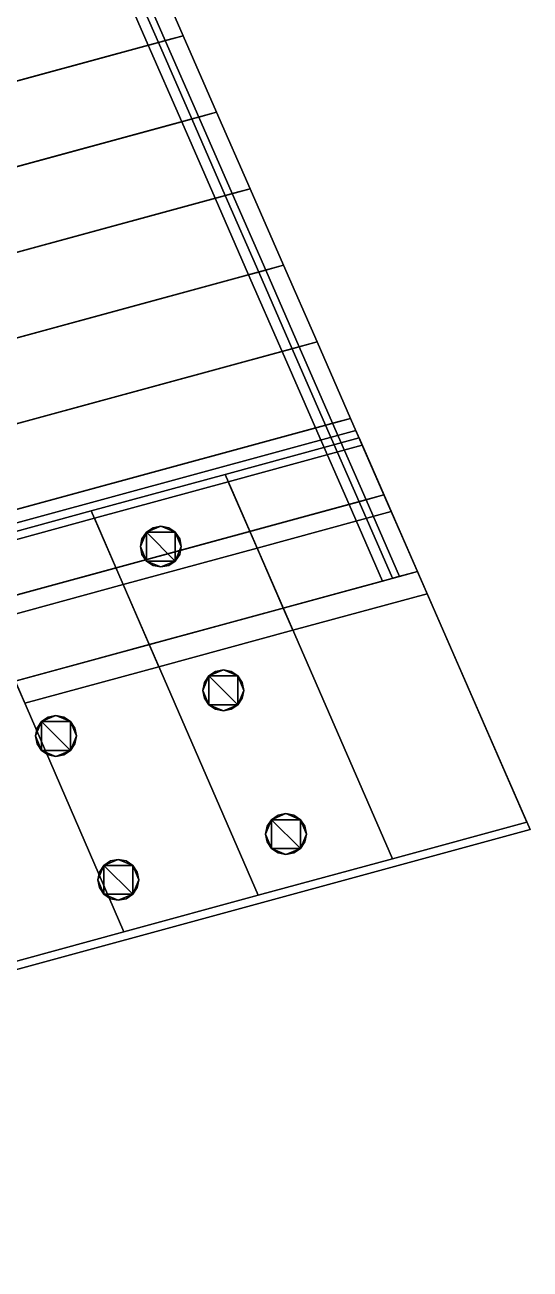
# Model space of a CAD drawing. Extents: x 2629709 to 3675628, y 1179 to 102095.
# Drawn here: x 2664888 to 2671166, y 71625 to 87104 of the extents above; entities that cross this region are included whole.
import ezdxf

# ---------------------------------------------------------------- set-up
doc = ezdxf.new("R2010")
doc.units = 0
doc.header["$LTSCALE"] = 550
doc.header["$MEASUREMENT"] = 0
for name, color, linetype in [('3DF-기초', 4, 'Continuous'), ('3DF-말뚝', 6, 'Continuous'), ('3DF-방호벽', 9, 'Continuous'), ('3DF-벽체', 5, 'Continuous'), ('3DF-슬래브', 8, 'Continuous'), ('3DF-포장', 250, 'Continuous')]:
    doc.layers.add(name, color=color, linetype=linetype)

msp = doc.modelspace()

# ---------------------------------------------------------------- linework, layer by layer
at = {"layer": '3DF-기초'}
for points in [[(2651125, 71625, 102250), (2649027, 76613, 102250), (2669000, 82057, 102250), (2671166, 77096, 102250)], [(2649027, 76613, 102250), (2649027, 76613, 102350), (2669000, 82057, 102350), (2669000, 82057, 102250)], [(2649027, 76613, 102350), (2651125, 71625, 102350), (2671166, 77096, 102350), (2669000, 82057, 102350)], [(2671166, 77096, 102250), (2669000, 82057, 102250), (2669000, 82057, 102350), (2671166, 77096, 102350)], [(2669456, 76731, 102350), (2667376, 81512, 102350), (2669040, 81966, 102350), (2671126, 77187, 102350)], [(2667376, 81512, 102350), (2667376, 81512, 103350), (2669040, 81966, 103350), (2669040, 81966, 102350)], [(2667376, 81512, 103350), (2669456, 76731, 103350), (2671126, 77187, 103350), (2669040, 81966, 103350)], [(2671126, 77187, 102350), (2669040, 81966, 102350), (2669040, 81966, 103350), (2671126, 77187, 103350)], [(2667786, 76275, 102350), (2665711, 81058, 102350), (2667376, 81512, 102350), (2669456, 76731, 102350)], [(2665711, 81058, 102350), (2665711, 81058, 103350), (2667376, 81512, 103350), (2667376, 81512, 102350)], [(2665711, 81058, 103350), (2667786, 76275, 103350), (2669456, 76731, 103350), (2667376, 81512, 103350)], [(2666116, 75820, 102350), (2664047, 80604, 102350), (2665711, 81058, 102350), (2667786, 76275, 102350)], [(2664047, 80604, 102350), (2664047, 80604, 103350), (2665711, 81058, 103350), (2665711, 81058, 102350)], [(2664047, 80604, 103350), (2666116, 75820, 103350), (2667786, 76275, 103350), (2665711, 81058, 103350)], [(2664446, 75364, 102350), (2662382, 80151, 102350), (2664047, 80604, 102350), (2666116, 75820, 102350)], [(2662382, 80151, 103350), (2664446, 75364, 103350), (2666116, 75820, 103350), (2664047, 80604, 103350)], [(2651125, 71625, 102350), (2651125, 71625, 102250), (2671166, 77096, 102250), (2671166, 77096, 102350)], [(2669456, 76731, 103350), (2669456, 76731, 102350), (2671126, 77187, 102350), (2671126, 77187, 103350)], [(2667786, 76275, 103350), (2667786, 76275, 102350), (2669456, 76731, 102350), (2669456, 76731, 103350)], [(2666116, 75820, 103350), (2666116, 75820, 102350), (2667786, 76275, 102350), (2667786, 76275, 103350)], [(2664446, 75364, 103350), (2664446, 75364, 102350), (2666116, 75820, 102350), (2666116, 75820, 103350)]]:
    msp.add_3dface(points, dxfattribs=at)
at = {"layer": '3DF-말뚝'}
for points in [[(2666578, 80868, 95650), (2666481, 80848, 95650), (2666398, 80793, 95650)], [(2666757, 80793, 95650), (2666578, 80868, 95650), (2666398, 80793, 95650)], [(2666578, 80868, 102350), (2666481, 80848, 102350), (2666398, 80793, 102350)], [(2666757, 80793, 102350), (2666578, 80868, 102350), (2666398, 80793, 102350)], [(2666481, 80848, 95650), (2666398, 80793, 95650), (2666398, 80793, 102350), (2666481, 80848, 102350)], [(2666578, 80868, 95650), (2666481, 80848, 95650), (2666481, 80848, 102350), (2666578, 80868, 102350)], [(2666675, 80848, 95650), (2666578, 80868, 95650), (2666578, 80868, 102350), (2666675, 80848, 102350)], [(2666757, 80793, 95650), (2666675, 80848, 95650), (2666578, 80868, 95650)], [(2666757, 80793, 102350), (2666675, 80848, 102350), (2666578, 80868, 102350)], [(2666757, 80793, 95650), (2666675, 80848, 95650), (2666675, 80848, 102350), (2666757, 80793, 102350)], [(2666398, 80793, 95650), (2666343, 80711, 95650), (2666324, 80614, 95650)], [(2666398, 80793, 95650), (2666324, 80614, 95650), (2666398, 80434, 95650)], [(2666398, 80793, 102350), (2666343, 80711, 102350), (2666324, 80614, 102350)], [(2666398, 80793, 102350), (2666324, 80614, 102350), (2666398, 80434, 102350)], [(2666343, 80711, 95650), (2666324, 80614, 95650), (2666324, 80614, 102350), (2666343, 80711, 102350)], [(2666398, 80793, 95650), (2666343, 80711, 95650), (2666343, 80711, 102350), (2666398, 80793, 102350)], [(2666757, 80434, 95650), (2666757, 80793, 95650), (2666398, 80793, 95650)], [(2666398, 80793, 95650), (2666398, 80434, 95650), (2666757, 80434, 95650)], [(2666757, 80434, 102350), (2666757, 80793, 102350), (2666398, 80793, 102350)], [(2666398, 80793, 102350), (2666398, 80434, 102350), (2666757, 80434, 102350)], [(2666813, 80711, 95650), (2666757, 80793, 95650), (2666757, 80793, 102350), (2666813, 80711, 102350)], [(2666832, 80614, 95650), (2666813, 80711, 95650), (2666757, 80793, 95650)], [(2666757, 80434, 95650), (2666832, 80614, 95650), (2666757, 80793, 95650)], [(2666832, 80614, 102350), (2666813, 80711, 102350), (2666757, 80793, 102350)], [(2666757, 80434, 102350), (2666832, 80614, 102350), (2666757, 80793, 102350)], [(2666832, 80614, 95650), (2666813, 80711, 95650), (2666813, 80711, 102350), (2666832, 80614, 102350)], [(2666324, 80614, 95650), (2666343, 80517, 95650), (2666343, 80517, 102350), (2666324, 80614, 102350)], [(2666324, 80614, 95650), (2666343, 80517, 95650), (2666398, 80434, 95650)], [(2666324, 80614, 102350), (2666343, 80517, 102350), (2666398, 80434, 102350)], [(2666343, 80517, 95650), (2666398, 80434, 95650), (2666398, 80434, 102350), (2666343, 80517, 102350)], [(2666757, 80434, 95650), (2666813, 80517, 95650), (2666832, 80614, 95650)], [(2666757, 80434, 102350), (2666813, 80517, 102350), (2666832, 80614, 102350)], [(2666757, 80434, 95650), (2666813, 80517, 95650), (2666813, 80517, 102350), (2666757, 80434, 102350)], [(2666813, 80517, 95650), (2666832, 80614, 95650), (2666832, 80614, 102350), (2666813, 80517, 102350)], [(2666398, 80434, 95650), (2666481, 80379, 95650), (2666481, 80379, 102350), (2666398, 80434, 102350)], [(2666398, 80434, 95650), (2666481, 80379, 95650), (2666578, 80360, 95650)], [(2666398, 80434, 95650), (2666578, 80360, 95650), (2666757, 80434, 95650)], [(2666398, 80434, 102350), (2666481, 80379, 102350), (2666578, 80360, 102350)], [(2666398, 80434, 102350), (2666578, 80360, 102350), (2666757, 80434, 102350)], [(2666481, 80379, 95650), (2666578, 80360, 95650), (2666578, 80360, 102350), (2666481, 80379, 102350)], [(2666578, 80360, 95650), (2666675, 80379, 95650), (2666757, 80434, 95650)], [(2666578, 80360, 102350), (2666675, 80379, 102350), (2666757, 80434, 102350)], [(2666578, 80360, 95650), (2666675, 80379, 95650), (2666675, 80379, 102350), (2666578, 80360, 102350)], [(2666675, 80379, 95650), (2666757, 80434, 95650), (2666757, 80434, 102350), (2666675, 80379, 102350)], [(2667175, 79005, 95650), (2667120, 78922, 95650), (2667101, 78825, 95650)], [(2667175, 79005, 95650), (2667101, 78825, 95650), (2667175, 78646, 95650)], [(2667175, 79005, 102350), (2667120, 78922, 102350), (2667101, 78825, 102350)], [(2667175, 79005, 102350), (2667101, 78825, 102350), (2667175, 78646, 102350)], [(2667175, 79005, 95650), (2667120, 78922, 95650), (2667120, 78922, 102350), (2667175, 79005, 102350)], [(2667355, 79079, 95650), (2667258, 79060, 95650), (2667175, 79005, 95650)], [(2667534, 79005, 95650), (2667355, 79079, 95650), (2667175, 79005, 95650)], [(2667355, 79079, 102350), (2667258, 79060, 102350), (2667175, 79005, 102350)], [(2667534, 79005, 102350), (2667355, 79079, 102350), (2667175, 79005, 102350)], [(2667258, 79060, 95650), (2667175, 79005, 95650), (2667175, 79005, 102350), (2667258, 79060, 102350)], [(2667534, 78646, 95650), (2667534, 79005, 95650), (2667175, 79005, 95650)], [(2667175, 79005, 95650), (2667175, 78646, 95650), (2667534, 78646, 95650)], [(2667534, 78646, 102350), (2667534, 79005, 102350), (2667175, 79005, 102350)], [(2667175, 79005, 102350), (2667175, 78646, 102350), (2667534, 78646, 102350)], [(2667355, 79079, 95650), (2667258, 79060, 95650), (2667258, 79060, 102350), (2667355, 79079, 102350)], [(2667452, 79060, 95650), (2667355, 79079, 95650), (2667355, 79079, 102350), (2667452, 79060, 102350)], [(2667534, 79005, 95650), (2667452, 79060, 95650), (2667355, 79079, 95650)], [(2667534, 79005, 102350), (2667452, 79060, 102350), (2667355, 79079, 102350)], [(2667534, 79005, 95650), (2667452, 79060, 95650), (2667452, 79060, 102350), (2667534, 79005, 102350)], [(2667589, 78922, 95650), (2667534, 79005, 95650), (2667534, 79005, 102350), (2667589, 78922, 102350)], [(2667609, 78825, 95650), (2667589, 78922, 95650), (2667534, 79005, 95650)], [(2667534, 78646, 95650), (2667609, 78825, 95650), (2667534, 79005, 95650)], [(2667609, 78825, 102350), (2667589, 78922, 102350), (2667534, 79005, 102350)], [(2667534, 78646, 102350), (2667609, 78825, 102350), (2667534, 79005, 102350)], [(2667120, 78922, 95650), (2667101, 78825, 95650), (2667101, 78825, 102350), (2667120, 78922, 102350)], [(2667101, 78825, 95650), (2667120, 78728, 95650), (2667120, 78728, 102350), (2667101, 78825, 102350)], [(2667101, 78825, 95650), (2667120, 78728, 95650), (2667175, 78646, 95650)], [(2667101, 78825, 102350), (2667120, 78728, 102350), (2667175, 78646, 102350)], [(2667534, 78646, 95650), (2667589, 78728, 95650), (2667609, 78825, 95650)], [(2667534, 78646, 102350), (2667589, 78728, 102350), (2667609, 78825, 102350)], [(2667609, 78825, 95650), (2667589, 78922, 95650), (2667589, 78922, 102350), (2667609, 78825, 102350)], [(2667589, 78728, 95650), (2667609, 78825, 95650), (2667609, 78825, 102350), (2667589, 78728, 102350)], [(2667120, 78728, 95650), (2667175, 78646, 95650), (2667175, 78646, 102350), (2667120, 78728, 102350)], [(2667175, 78646, 95650), (2667258, 78591, 95650), (2667258, 78591, 102350), (2667175, 78646, 102350)], [(2667175, 78646, 95650), (2667258, 78591, 95650), (2667355, 78571, 95650)], [(2667175, 78646, 95650), (2667355, 78571, 95650), (2667534, 78646, 95650)], [(2667175, 78646, 102350), (2667258, 78591, 102350), (2667355, 78571, 102350)], [(2667175, 78646, 102350), (2667355, 78571, 102350), (2667534, 78646, 102350)], [(2667355, 78571, 95650), (2667452, 78591, 95650), (2667534, 78646, 95650)], [(2667355, 78571, 102350), (2667452, 78591, 102350), (2667534, 78646, 102350)], [(2667452, 78591, 95650), (2667534, 78646, 95650), (2667534, 78646, 102350), (2667452, 78591, 102350)], [(2667534, 78646, 95650), (2667589, 78728, 95650), (2667589, 78728, 102350), (2667534, 78646, 102350)], [(2665274, 78512, 95650), (2665176, 78492, 95650), (2665094, 78437, 95650)], [(2665453, 78437, 95650), (2665274, 78512, 95650), (2665094, 78437, 95650)], [(2665274, 78512, 102350), (2665176, 78492, 102350), (2665094, 78437, 102350)], [(2665453, 78437, 102350), (2665274, 78512, 102350), (2665094, 78437, 102350)], [(2665176, 78492, 95650), (2665094, 78437, 95650), (2665094, 78437, 102350), (2665176, 78492, 102350)], [(2665274, 78512, 95650), (2665176, 78492, 95650), (2665176, 78492, 102350), (2665274, 78512, 102350)], [(2665371, 78492, 95650), (2665274, 78512, 95650), (2665274, 78512, 102350), (2665371, 78492, 102350)], [(2665453, 78437, 95650), (2665371, 78492, 95650), (2665274, 78512, 95650)], [(2665453, 78437, 102350), (2665371, 78492, 102350), (2665274, 78512, 102350)], [(2665453, 78437, 95650), (2665371, 78492, 95650), (2665371, 78492, 102350), (2665453, 78437, 102350)], [(2667258, 78591, 95650), (2667355, 78571, 95650), (2667355, 78571, 102350), (2667258, 78591, 102350)], [(2667355, 78571, 95650), (2667452, 78591, 95650), (2667452, 78591, 102350), (2667355, 78571, 102350)], [(2665094, 78437, 95650), (2665039, 78355, 95650), (2665020, 78258, 95650)], [(2665094, 78437, 95650), (2665020, 78258, 95650), (2665094, 78078, 95650)], [(2665094, 78437, 102350), (2665039, 78355, 102350), (2665020, 78258, 102350)], [(2665094, 78437, 102350), (2665020, 78258, 102350), (2665094, 78078, 102350)], [(2665039, 78355, 95650), (2665020, 78258, 95650), (2665020, 78258, 102350), (2665039, 78355, 102350)], [(2665094, 78437, 95650), (2665039, 78355, 95650), (2665039, 78355, 102350), (2665094, 78437, 102350)], [(2665453, 78078, 95650), (2665453, 78437, 95650), (2665094, 78437, 95650)], [(2665094, 78437, 95650), (2665094, 78078, 95650), (2665453, 78078, 95650)], [(2665453, 78078, 102350), (2665453, 78437, 102350), (2665094, 78437, 102350)], [(2665094, 78437, 102350), (2665094, 78078, 102350), (2665453, 78078, 102350)], [(2665508, 78355, 95650), (2665453, 78437, 95650), (2665453, 78437, 102350), (2665508, 78355, 102350)], [(2665528, 78258, 95650), (2665508, 78355, 95650), (2665453, 78437, 95650)], [(2665453, 78078, 95650), (2665528, 78258, 95650), (2665453, 78437, 95650)], [(2665528, 78258, 102350), (2665508, 78355, 102350), (2665453, 78437, 102350)], [(2665453, 78078, 102350), (2665528, 78258, 102350), (2665453, 78437, 102350)], [(2665528, 78258, 95650), (2665508, 78355, 95650), (2665508, 78355, 102350), (2665528, 78258, 102350)], [(2665020, 78258, 95650), (2665039, 78160, 95650), (2665039, 78160, 102350), (2665020, 78258, 102350)], [(2665020, 78258, 95650), (2665039, 78160, 95650), (2665094, 78078, 95650)], [(2665020, 78258, 102350), (2665039, 78160, 102350), (2665094, 78078, 102350)], [(2665453, 78078, 95650), (2665508, 78160, 95650), (2665528, 78258, 95650)], [(2665453, 78078, 102350), (2665508, 78160, 102350), (2665528, 78258, 102350)], [(2665508, 78160, 95650), (2665528, 78258, 95650), (2665528, 78258, 102350), (2665508, 78160, 102350)], [(2665039, 78160, 95650), (2665094, 78078, 95650), (2665094, 78078, 102350), (2665039, 78160, 102350)], [(2665094, 78078, 95650), (2665176, 78023, 95650), (2665176, 78023, 102350), (2665094, 78078, 102350)], [(2665094, 78078, 95650), (2665176, 78023, 95650), (2665274, 78004, 95650)], [(2665094, 78078, 95650), (2665274, 78004, 95650), (2665453, 78078, 95650)], [(2665094, 78078, 102350), (2665176, 78023, 102350), (2665274, 78004, 102350)], [(2665094, 78078, 102350), (2665274, 78004, 102350), (2665453, 78078, 102350)], [(2665176, 78023, 95650), (2665274, 78004, 95650), (2665274, 78004, 102350), (2665176, 78023, 102350)], [(2665274, 78004, 95650), (2665371, 78023, 95650), (2665453, 78078, 95650)], [(2665274, 78004, 102350), (2665371, 78023, 102350), (2665453, 78078, 102350)], [(2665274, 78004, 95650), (2665371, 78023, 95650), (2665371, 78023, 102350), (2665274, 78004, 102350)], [(2665371, 78023, 95650), (2665453, 78078, 95650), (2665453, 78078, 102350), (2665371, 78023, 102350)], [(2665453, 78078, 95650), (2665508, 78160, 95650), (2665508, 78160, 102350), (2665453, 78078, 102350)], [(2668132, 77291, 95650), (2668034, 77271, 95650), (2667952, 77216, 95650)], [(2668311, 77216, 95650), (2668132, 77291, 95650), (2667952, 77216, 95650)], [(2668132, 77291, 102350), (2668034, 77271, 102350), (2667952, 77216, 102350)], [(2668311, 77216, 102350), (2668132, 77291, 102350), (2667952, 77216, 102350)], [(2668034, 77271, 95650), (2667952, 77216, 95650), (2667952, 77216, 102350), (2668034, 77271, 102350)], [(2668132, 77291, 95650), (2668034, 77271, 95650), (2668034, 77271, 102350), (2668132, 77291, 102350)], [(2668229, 77271, 95650), (2668132, 77291, 95650), (2668132, 77291, 102350), (2668229, 77271, 102350)], [(2668311, 77216, 95650), (2668229, 77271, 95650), (2668132, 77291, 95650)], [(2668311, 77216, 102350), (2668229, 77271, 102350), (2668132, 77291, 102350)], [(2668311, 77216, 95650), (2668229, 77271, 95650), (2668229, 77271, 102350), (2668311, 77216, 102350)], [(2667952, 77216, 95650), (2667897, 77134, 95650), (2667878, 77037, 95650)], [(2667952, 77216, 95650), (2667878, 77037, 95650), (2667952, 76857, 95650)], [(2667952, 77216, 102350), (2667897, 77134, 102350), (2667878, 77037, 102350)], [(2667952, 77216, 102350), (2667878, 77037, 102350), (2667952, 76857, 102350)], [(2667897, 77134, 95650), (2667878, 77037, 95650), (2667878, 77037, 102350), (2667897, 77134, 102350)], [(2667952, 77216, 95650), (2667897, 77134, 95650), (2667897, 77134, 102350), (2667952, 77216, 102350)], [(2668311, 76857, 95650), (2668311, 77216, 95650), (2667952, 77216, 95650)], [(2667952, 77216, 95650), (2667952, 76857, 95650), (2668311, 76857, 95650)], [(2668311, 76857, 102350), (2668311, 77216, 102350), (2667952, 77216, 102350)], [(2667952, 77216, 102350), (2667952, 76857, 102350), (2668311, 76857, 102350)], [(2668366, 77134, 95650), (2668311, 77216, 95650), (2668311, 77216, 102350), (2668366, 77134, 102350)], [(2668386, 77037, 95650), (2668366, 77134, 95650), (2668311, 77216, 95650)], [(2668311, 76857, 95650), (2668386, 77037, 95650), (2668311, 77216, 95650)], [(2668386, 77037, 102350), (2668366, 77134, 102350), (2668311, 77216, 102350)], [(2668311, 76857, 102350), (2668386, 77037, 102350), (2668311, 77216, 102350)], [(2668386, 77037, 95650), (2668366, 77134, 95650), (2668366, 77134, 102350), (2668386, 77037, 102350)], [(2667878, 77037, 95650), (2667897, 76939, 95650), (2667897, 76939, 102350), (2667878, 77037, 102350)], [(2667878, 77037, 95650), (2667897, 76939, 95650), (2667952, 76857, 95650)], [(2667878, 77037, 102350), (2667897, 76939, 102350), (2667952, 76857, 102350)], [(2667897, 76939, 95650), (2667952, 76857, 95650), (2667952, 76857, 102350), (2667897, 76939, 102350)], [(2668311, 76857, 95650), (2668366, 76939, 95650), (2668386, 77037, 95650)], [(2668311, 76857, 102350), (2668366, 76939, 102350), (2668386, 77037, 102350)], [(2668311, 76857, 95650), (2668366, 76939, 95650), (2668366, 76939, 102350), (2668311, 76857, 102350)], [(2668366, 76939, 95650), (2668386, 77037, 95650), (2668386, 77037, 102350), (2668366, 76939, 102350)], [(2667952, 76857, 95650), (2668034, 76802, 95650), (2668034, 76802, 102350), (2667952, 76857, 102350)], [(2667952, 76857, 95650), (2668034, 76802, 95650), (2668132, 76783, 95650)], [(2667952, 76857, 95650), (2668132, 76783, 95650), (2668311, 76857, 95650)], [(2667952, 76857, 102350), (2668034, 76802, 102350), (2668132, 76783, 102350)], [(2667952, 76857, 102350), (2668132, 76783, 102350), (2668311, 76857, 102350)], [(2668034, 76802, 95650), (2668132, 76783, 95650), (2668132, 76783, 102350), (2668034, 76802, 102350)], [(2668132, 76783, 95650), (2668229, 76802, 95650), (2668311, 76857, 95650)], [(2668132, 76783, 102350), (2668229, 76802, 102350), (2668311, 76857, 102350)], [(2668132, 76783, 95650), (2668229, 76802, 95650), (2668229, 76802, 102350), (2668132, 76783, 102350)], [(2668229, 76802, 95650), (2668311, 76857, 95650), (2668311, 76857, 102350), (2668229, 76802, 102350)], [(2665868, 76648, 95650), (2665813, 76565, 95650), (2665794, 76468, 95650)], [(2665868, 76648, 95650), (2665794, 76468, 95650), (2665868, 76288, 95650)], [(2665868, 76648, 102350), (2665813, 76565, 102350), (2665794, 76468, 102350)], [(2665868, 76648, 102350), (2665794, 76468, 102350), (2665868, 76288, 102350)], [(2665868, 76648, 95650), (2665813, 76565, 95650), (2665813, 76565, 102350), (2665868, 76648, 102350)], [(2666048, 76722, 95650), (2665951, 76703, 95650), (2665868, 76648, 95650)], [(2666228, 76648, 95650), (2666048, 76722, 95650), (2665868, 76648, 95650)], [(2666048, 76722, 102350), (2665951, 76703, 102350), (2665868, 76648, 102350)], [(2666228, 76648, 102350), (2666048, 76722, 102350), (2665868, 76648, 102350)], [(2665951, 76703, 95650), (2665868, 76648, 95650), (2665868, 76648, 102350), (2665951, 76703, 102350)], [(2666228, 76288, 95650), (2666228, 76648, 95650), (2665868, 76648, 95650)], [(2665868, 76648, 95650), (2665868, 76288, 95650), (2666228, 76288, 95650)], [(2666228, 76288, 102350), (2666228, 76648, 102350), (2665868, 76648, 102350)], [(2665868, 76648, 102350), (2665868, 76288, 102350), (2666228, 76288, 102350)], [(2666048, 76722, 95650), (2665951, 76703, 95650), (2665951, 76703, 102350), (2666048, 76722, 102350)], [(2666145, 76703, 95650), (2666048, 76722, 95650), (2666048, 76722, 102350), (2666145, 76703, 102350)], [(2666228, 76648, 95650), (2666145, 76703, 95650), (2666048, 76722, 95650)], [(2666228, 76648, 102350), (2666145, 76703, 102350), (2666048, 76722, 102350)], [(2666228, 76648, 95650), (2666145, 76703, 95650), (2666145, 76703, 102350), (2666228, 76648, 102350)], [(2666283, 76565, 95650), (2666228, 76648, 95650), (2666228, 76648, 102350), (2666283, 76565, 102350)], [(2666302, 76468, 95650), (2666283, 76565, 95650), (2666228, 76648, 95650)], [(2666228, 76288, 95650), (2666302, 76468, 95650), (2666228, 76648, 95650)], [(2666302, 76468, 102350), (2666283, 76565, 102350), (2666228, 76648, 102350)], [(2666228, 76288, 102350), (2666302, 76468, 102350), (2666228, 76648, 102350)], [(2665813, 76565, 95650), (2665794, 76468, 95650), (2665794, 76468, 102350), (2665813, 76565, 102350)], [(2666302, 76468, 95650), (2666283, 76565, 95650), (2666283, 76565, 102350), (2666302, 76468, 102350)], [(2665794, 76468, 95650), (2665813, 76371, 95650), (2665813, 76371, 102350), (2665794, 76468, 102350)], [(2665794, 76468, 95650), (2665813, 76371, 95650), (2665868, 76288, 95650)], [(2665794, 76468, 102350), (2665813, 76371, 102350), (2665868, 76288, 102350)], [(2665813, 76371, 95650), (2665868, 76288, 95650), (2665868, 76288, 102350), (2665813, 76371, 102350)], [(2666228, 76288, 95650), (2666283, 76371, 95650), (2666302, 76468, 95650)], [(2666228, 76288, 102350), (2666283, 76371, 102350), (2666302, 76468, 102350)], [(2666228, 76288, 95650), (2666283, 76371, 95650), (2666283, 76371, 102350), (2666228, 76288, 102350)], [(2666283, 76371, 95650), (2666302, 76468, 95650), (2666302, 76468, 102350), (2666283, 76371, 102350)], [(2665868, 76288, 95650), (2665951, 76233, 95650), (2665951, 76233, 102350), (2665868, 76288, 102350)], [(2665868, 76288, 95650), (2665951, 76233, 95650), (2666048, 76214, 95650)], [(2665868, 76288, 95650), (2666048, 76214, 95650), (2666228, 76288, 95650)], [(2665868, 76288, 102350), (2665951, 76233, 102350), (2666048, 76214, 102350)], [(2665868, 76288, 102350), (2666048, 76214, 102350), (2666228, 76288, 102350)], [(2665951, 76233, 95650), (2666048, 76214, 95650), (2666048, 76214, 102350), (2665951, 76233, 102350)], [(2666048, 76214, 95650), (2666145, 76233, 95650), (2666228, 76288, 95650)], [(2666048, 76214, 102350), (2666145, 76233, 102350), (2666228, 76288, 102350)], [(2666048, 76214, 95650), (2666145, 76233, 95650), (2666145, 76233, 102350), (2666048, 76214, 102350)], [(2666145, 76233, 95650), (2666228, 76288, 95650), (2666228, 76288, 102350), (2666145, 76233, 102350)]]:
    msp.add_3dface(points, dxfattribs=at)
at = {"layer": '3DF-방호벽'}
for points in [[(2666855, 86970, 111343), (2666421, 86852, 111365), (2666005, 87805, 111323), (2666439, 87923, 111301)], [(2666421, 86852, 111558), (2666547, 86886, 111728), (2666131, 87839, 111687), (2666005, 87805, 111516)], [(2666421, 86852, 111365), (2666421, 86852, 111558), (2666005, 87805, 111516), (2666005, 87805, 111323)], [(2666547, 86886, 111728), (2666633, 86910, 112534), (2666218, 87862, 112492), (2666131, 87839, 111687)], [(2666633, 86910, 112534), (2666855, 86970, 112523), (2666439, 87923, 112481), (2666218, 87862, 112492)], [(2666855, 86970, 112523), (2666855, 86970, 111343), (2666439, 87923, 111301), (2666439, 87923, 112481)], [(2667271, 86018, 111384), (2666837, 85900, 111406), (2666421, 86852, 111365), (2666855, 86970, 111343)], [(2666837, 85900, 111599), (2666962, 85934, 111770), (2666547, 86886, 111728), (2666421, 86852, 111558)], [(2666837, 85900, 111406), (2666837, 85900, 111599), (2666421, 86852, 111558), (2666421, 86852, 111365)], [(2666962, 85934, 111770), (2667049, 85958, 112575), (2666633, 86910, 112534), (2666547, 86886, 111728)], [(2667049, 85958, 112575), (2667271, 86018, 112564), (2666855, 86970, 112523), (2666633, 86910, 112534)], [(2667271, 86018, 112564), (2667271, 86018, 111384), (2666855, 86970, 111343), (2666855, 86970, 112523)], [(2667687, 85066, 111425), (2667253, 84947, 111447), (2666837, 85900, 111406), (2667271, 86018, 111384)], [(2667253, 84947, 111640), (2667378, 84981, 111811), (2666962, 85934, 111770), (2666837, 85900, 111599)], [(2667378, 84981, 111811), (2667465, 85005, 112617), (2667049, 85958, 112575), (2666962, 85934, 111770)], [(2667465, 85005, 112617), (2667687, 85066, 112605), (2667271, 86018, 112564), (2667049, 85958, 112575)], [(2667687, 85066, 112605), (2667687, 85066, 111425), (2667271, 86018, 111384), (2667271, 86018, 112564)], [(2667253, 84947, 111447), (2667253, 84947, 111640), (2666837, 85900, 111599), (2666837, 85900, 111406)], [(2668103, 84113, 111467), (2667668, 83995, 111488), (2667253, 84947, 111447), (2667687, 85066, 111425)], [(2667794, 84029, 111852), (2667881, 84053, 112658), (2667465, 85005, 112617), (2667378, 84981, 111811)], [(2667881, 84053, 112658), (2668103, 84113, 112647), (2667687, 85066, 112605), (2667465, 85005, 112617)], [(2668103, 84113, 112647), (2668103, 84113, 111467), (2667687, 85066, 111425), (2667687, 85066, 112605)], [(2667668, 83995, 111681), (2667794, 84029, 111852), (2667378, 84981, 111811), (2667253, 84947, 111640)], [(2667668, 83995, 111488), (2667668, 83995, 111681), (2667253, 84947, 111640), (2667253, 84947, 111447)], [(2668518, 83161, 111508), (2668084, 83042, 111530), (2667668, 83995, 111488), (2668103, 84113, 111467)], [(2668297, 83100, 112699), (2668518, 83161, 112688), (2668103, 84113, 112647), (2667881, 84053, 112658)], [(2668518, 83161, 112688), (2668518, 83161, 111508), (2668103, 84113, 111467), (2668103, 84113, 112647)], [(2668084, 83042, 111723), (2668210, 83076, 111894), (2667794, 84029, 111852), (2667668, 83995, 111681)], [(2668084, 83042, 111530), (2668084, 83042, 111723), (2667668, 83995, 111681), (2667668, 83995, 111488)], [(2668210, 83076, 111894), (2668297, 83100, 112699), (2667881, 84053, 112658), (2667794, 84029, 111852)], [(2668934, 82208, 111550), (2668500, 82090, 111571), (2668084, 83042, 111530), (2668518, 83161, 111508)], [(2668712, 82148, 112741), (2668934, 82208, 112730), (2668518, 83161, 112688), (2668297, 83100, 112699)], [(2668934, 82208, 112730), (2668934, 82208, 111550), (2668518, 83161, 111508), (2668518, 83161, 112688)], [(2668500, 82090, 111764), (2668625, 82124, 111935), (2668210, 83076, 111894), (2668084, 83042, 111723)], [(2668500, 82090, 111571), (2668500, 82090, 111764), (2668084, 83042, 111723), (2668084, 83042, 111530)], [(2668625, 82124, 111935), (2668712, 82148, 112741), (2668297, 83100, 112699), (2668210, 83076, 111894)], [(2669350, 81256, 111591), (2668916, 81137, 111612), (2668500, 82090, 111571), (2668934, 82208, 111550)], [(2669128, 81195, 112782), (2669350, 81256, 112771), (2668934, 82208, 112730), (2668712, 82148, 112741)], [(2669350, 81256, 112771), (2669350, 81256, 111591), (2668934, 82208, 111550), (2668934, 82208, 112730)], [(2668916, 81137, 111805), (2669041, 81172, 111976), (2668625, 82124, 111935), (2668500, 82090, 111764)], [(2668916, 81137, 111612), (2668916, 81137, 111805), (2668500, 82090, 111764), (2668500, 82090, 111571)], [(2669041, 81172, 111976), (2669128, 81195, 112782), (2668712, 82148, 112741), (2668625, 82124, 111935)], [(2669766, 80303, 111632), (2669332, 80185, 111654), (2668916, 81137, 111612), (2669350, 81256, 111591)], [(2669332, 80185, 111847), (2669457, 80219, 112018), (2669041, 81172, 111976), (2668916, 81137, 111805)], [(2669332, 80185, 111654), (2669332, 80185, 111847), (2668916, 81137, 111805), (2668916, 81137, 111612)], [(2669457, 80219, 112018), (2669544, 80243, 112823), (2669128, 81195, 112782), (2669041, 81172, 111976)], [(2669544, 80243, 112823), (2669766, 80303, 112812), (2669350, 81256, 112771), (2669128, 81195, 112782)], [(2669766, 80303, 112812), (2669766, 80303, 111632), (2669350, 81256, 111591), (2669350, 81256, 112771)], [(2669766, 80303, 111632), (2669332, 80185, 111654), (2669332, 80185, 111847)], [(2669766, 80303, 111632), (2669332, 80185, 111847), (2669457, 80219, 112018)], [(2669457, 80219, 112018), (2669544, 80243, 112823), (2669766, 80303, 111632)], [(2669544, 80243, 112823), (2669766, 80303, 112812), (2669766, 80303, 111632)]]:
    msp.add_3dface(points, dxfattribs=at)
at = {"layer": '3DF-벽체'}
for points in [[(2667775, 80595, 110682), (2667416, 81420, 110646), (2669080, 81874, 110564), (2669440, 81049, 110600)], [(2667416, 81420, 110646), (2667775, 80595, 110382), (2669440, 81049, 110300), (2669080, 81874, 110564)], [(2669440, 81049, 110600), (2669080, 81874, 110564), (2669440, 81049, 110300)], [(2666109, 80141, 110764), (2665751, 80966, 110728), (2667416, 81420, 110646), (2667775, 80595, 110682)], [(2665751, 80966, 110728), (2666109, 80141, 110464), (2667775, 80595, 110382), (2667416, 81420, 110646)], [(2664444, 79687, 110845), (2664086, 80513, 110810), (2665751, 80966, 110728), (2666109, 80141, 110764)], [(2664086, 80513, 110810), (2664444, 79687, 110545), (2666109, 80141, 110464), (2665751, 80966, 110728)], [(2668099, 79849, 103350), (2667775, 80595, 103350), (2669440, 81049, 103350), (2669766, 80303, 103350)], [(2667775, 80595, 103350), (2667775, 80595, 110682), (2669440, 81049, 110600), (2669440, 81049, 103350)], [(2667775, 80595, 110682), (2668099, 79849, 110714), (2669766, 80303, 110632), (2669440, 81049, 110600)], [(2667775, 80595, 110382), (2667775, 80595, 110682), (2669440, 81049, 110600), (2669440, 81049, 110300)], [(2669766, 80303, 103350), (2669440, 81049, 103350), (2669440, 81049, 110600), (2669766, 80303, 110632)], [(2666433, 79395, 103350), (2666109, 80141, 103350), (2667775, 80595, 103350), (2668099, 79849, 103350)], [(2666109, 80141, 103350), (2666109, 80141, 110764), (2667775, 80595, 110682), (2667775, 80595, 103350)], [(2666109, 80141, 110764), (2666433, 79395, 110795), (2668099, 79849, 110714), (2667775, 80595, 110682)], [(2666109, 80141, 110464), (2666109, 80141, 110764), (2667775, 80595, 110682), (2667775, 80595, 110382)], [(2668099, 79849, 110714), (2668099, 79849, 103350), (2669766, 80303, 103350), (2669766, 80303, 110632)], [(2668099, 79849, 110914), (2668219, 79574, 110914), (2669886, 80028, 110832), (2669766, 80303, 110832)], [(2668219, 79574, 110614), (2668099, 79849, 110314), (2669766, 80303, 110232), (2669886, 80028, 110532)], [(2668099, 79849, 110314), (2668099, 79849, 110914), (2669766, 80303, 110832), (2669766, 80303, 110232)], [(2669766, 80303, 110832), (2669886, 80028, 110832), (2669886, 80028, 110532), (2669766, 80303, 110232)], [(2664766, 78940, 103350), (2664444, 79687, 103350), (2666109, 80141, 103350), (2666433, 79395, 103350)], [(2664444, 79687, 103350), (2664444, 79687, 110845), (2666109, 80141, 110764), (2666109, 80141, 103350)], [(2664444, 79687, 110845), (2664766, 78940, 110877), (2666433, 79395, 110795), (2666109, 80141, 110764)], [(2664444, 79687, 110545), (2664444, 79687, 110845), (2666109, 80141, 110764), (2666109, 80141, 110464)], [(2668219, 79574, 110914), (2668219, 79574, 110614), (2669886, 80028, 110532), (2669886, 80028, 110832)], [(2666433, 79395, 110795), (2666433, 79395, 103350), (2668099, 79849, 103350), (2668099, 79849, 110714)], [(2666433, 79395, 110995), (2666552, 79119, 110995), (2668219, 79574, 110914), (2668099, 79849, 110914)], [(2666552, 79119, 110695), (2666433, 79395, 110395), (2668099, 79849, 110314), (2668219, 79574, 110614)], [(2666433, 79395, 110395), (2666433, 79395, 110995), (2668099, 79849, 110914), (2668099, 79849, 110314)], [(2666552, 79119, 110995), (2666552, 79119, 110695), (2668219, 79574, 110614), (2668219, 79574, 110914)], [(2664766, 78940, 110877), (2664766, 78940, 103350), (2666433, 79395, 103350), (2666433, 79395, 110795)], [(2664766, 78940, 111077), (2664886, 78665, 111077), (2666552, 79119, 110995), (2666433, 79395, 110995)], [(2664886, 78665, 110777), (2664766, 78940, 110477), (2666433, 79395, 110395), (2666552, 79119, 110695)], [(2664766, 78940, 110477), (2664766, 78940, 111077), (2666433, 79395, 110995), (2666433, 79395, 110395)], [(2664886, 78665, 111077), (2664886, 78665, 110777), (2666552, 79119, 110695), (2666552, 79119, 110995)]]:
    msp.add_3dface(points, dxfattribs=at)
at = {"layer": '3DF-슬래브'}
for points in [[(2645345, 85369, 111214), (2665192, 90780, 110177), (2664776, 91733, 110136), (2644943, 86325, 111177)], [(2665192, 90780, 111177), (2645345, 85369, 112214), (2644943, 86325, 112177), (2664776, 91733, 111136)], [(2645747, 84413, 111252), (2665608, 89828, 110218), (2665192, 90780, 110177), (2645345, 85369, 111214)], [(2665608, 89828, 111218), (2645747, 84413, 112252), (2645345, 85369, 112214), (2665192, 90780, 111177)], [(2646149, 83457, 111289), (2666024, 88875, 110260), (2665608, 89828, 110218), (2645747, 84413, 111252)], [(2666024, 88875, 111260), (2646149, 83457, 112289), (2645747, 84413, 112252), (2665608, 89828, 111218)], [(2646551, 82500, 111327), (2666439, 87923, 110301), (2666024, 88875, 110260), (2646149, 83457, 111289)], [(2666439, 87923, 111301), (2646551, 82500, 112327), (2646149, 83457, 112289), (2666024, 88875, 111260)], [(2646954, 81544, 111364), (2666855, 86970, 110343), (2666439, 87923, 110301), (2646551, 82500, 111327)], [(2666855, 86970, 111343), (2646954, 81544, 112364), (2646551, 82500, 112327), (2666439, 87923, 111301)], [(2666855, 86970, 110343), (2666855, 86970, 111343), (2666439, 87923, 111301), (2666439, 87923, 110301)], [(2647356, 80588, 111402), (2667271, 86018, 110384), (2666855, 86970, 110343), (2646954, 81544, 111364)], [(2667271, 86018, 111384), (2647356, 80588, 112402), (2646954, 81544, 112364), (2666855, 86970, 111343)], [(2667271, 86018, 110384), (2667271, 86018, 111384), (2666855, 86970, 111343), (2666855, 86970, 110343)], [(2647758, 79632, 111439), (2667687, 85066, 110425), (2667271, 86018, 110384), (2647356, 80588, 111402)], [(2667687, 85066, 111425), (2647758, 79632, 112439), (2647356, 80588, 112402), (2667271, 86018, 111384)], [(2667687, 85066, 110425), (2667687, 85066, 111425), (2667271, 86018, 111384), (2667271, 86018, 110384)], [(2648160, 78676, 111476), (2668103, 84113, 110467), (2667687, 85066, 110425), (2647758, 79632, 111439)], [(2668103, 84113, 111467), (2648160, 78676, 112476), (2647758, 79632, 112439), (2667687, 85066, 111425)], [(2668103, 84113, 110467), (2668103, 84113, 111467), (2667687, 85066, 111425), (2667687, 85066, 110425)], [(2648562, 77720, 111514), (2668518, 83161, 110508), (2668103, 84113, 110467), (2648160, 78676, 111476)], [(2668518, 83161, 111508), (2648562, 77720, 112514), (2648160, 78676, 112476), (2668103, 84113, 111467)], [(2668518, 83161, 110508), (2668518, 83161, 111508), (2668103, 84113, 111467), (2668103, 84113, 110467)], [(2648964, 76763, 111551), (2668934, 82208, 110550), (2668518, 83161, 110508), (2648562, 77720, 111514)], [(2668934, 82208, 111550), (2648964, 76763, 112551), (2648562, 77720, 112514), (2668518, 83161, 111508)], [(2668934, 82208, 110550), (2668934, 82208, 111550), (2668518, 83161, 111508), (2668518, 83161, 110508)], [(2649366, 75807, 111589), (2669350, 81256, 110591), (2668934, 82208, 110550), (2648964, 76763, 111551)], [(2669350, 81256, 111591), (2649366, 75807, 112589), (2648964, 76763, 112551), (2668934, 82208, 111550)], [(2669350, 81256, 110591), (2669350, 81256, 111591), (2668934, 82208, 111550), (2668934, 82208, 110550)], [(2649768, 74851, 111626), (2669766, 80303, 110632), (2669350, 81256, 110591), (2649366, 75807, 111589)], [(2669766, 80303, 111632), (2649768, 74851, 112626), (2649366, 75807, 112589), (2669350, 81256, 111591)], [(2669766, 80303, 110632), (2669766, 80303, 111632), (2669350, 81256, 111591), (2669350, 81256, 110591)], [(2649768, 74851, 111626), (2669766, 80303, 110632), (2669766, 80303, 111632), (2649768, 74851, 112626)]]:
    msp.add_3dface(points, dxfattribs=at)
at = {"layer": '3DF-포장'}
for points in [[(2657107, 86444, 111716), (2665589, 88757, 111282), (2665174, 89709, 111241), (2656698, 87398, 111676)], [(2665589, 88757, 111362), (2657107, 86444, 111796), (2656698, 87398, 111756), (2665174, 89709, 111321)], [(2657516, 85490, 111755), (2666005, 87805, 111323), (2665589, 88757, 111282), (2657107, 86444, 111716)], [(2666005, 87805, 111403), (2657516, 85490, 111835), (2657107, 86444, 111796), (2665589, 88757, 111362)], [(2657925, 84536, 111795), (2666421, 86852, 111365), (2666005, 87805, 111323), (2657516, 85490, 111755)], [(2666421, 86852, 111445), (2657925, 84536, 111875), (2657516, 85490, 111835), (2666005, 87805, 111403)], [(2666421, 86852, 111365), (2666421, 86852, 111445), (2666005, 87805, 111403), (2666005, 87805, 111323)], [(2658334, 83581, 111834), (2666837, 85900, 111406), (2666421, 86852, 111365), (2657925, 84536, 111795)], [(2666837, 85900, 111486), (2658334, 83581, 111914), (2657925, 84536, 111875), (2666421, 86852, 111445)], [(2666837, 85900, 111406), (2666837, 85900, 111486), (2666421, 86852, 111445), (2666421, 86852, 111365)], [(2658743, 82627, 111874), (2667253, 84947, 111447), (2666837, 85900, 111406), (2658334, 83581, 111834)], [(2667253, 84947, 111527), (2658743, 82627, 111954), (2658334, 83581, 111914), (2666837, 85900, 111486)], [(2667253, 84947, 111447), (2667253, 84947, 111527), (2666837, 85900, 111486), (2666837, 85900, 111406)], [(2659152, 81673, 111913), (2667668, 83995, 111488), (2667253, 84947, 111447), (2658743, 82627, 111874)], [(2667668, 83995, 111568), (2659152, 81673, 111993), (2658743, 82627, 111954), (2667253, 84947, 111527)], [(2667668, 83995, 111488), (2667668, 83995, 111568), (2667253, 84947, 111527), (2667253, 84947, 111447)], [(2659561, 80719, 111953), (2668084, 83042, 111530), (2667668, 83995, 111488), (2659152, 81673, 111913)], [(2668084, 83042, 111610), (2659561, 80719, 112033), (2659152, 81673, 111993), (2667668, 83995, 111568)], [(2668084, 83042, 111530), (2668084, 83042, 111610), (2667668, 83995, 111568), (2667668, 83995, 111488)], [(2659971, 79764, 111992), (2668500, 82090, 111571), (2668084, 83042, 111530), (2659561, 80719, 111953)], [(2668500, 82090, 111651), (2659971, 79764, 112072), (2659561, 80719, 112033), (2668084, 83042, 111610)], [(2668500, 82090, 111571), (2668500, 82090, 111651), (2668084, 83042, 111610), (2668084, 83042, 111530)], [(2660380, 78810, 112032), (2668916, 81137, 111612), (2668500, 82090, 111571), (2659971, 79764, 111992)], [(2668916, 81137, 111692), (2660380, 78810, 112112), (2659971, 79764, 112072), (2668500, 82090, 111651)], [(2668916, 81137, 111612), (2668916, 81137, 111692), (2668500, 82090, 111651), (2668500, 82090, 111571)], [(2660789, 77856, 112071), (2669332, 80185, 111654), (2668916, 81137, 111612), (2660380, 78810, 112032)], [(2669332, 80185, 111734), (2660789, 77856, 112151), (2660380, 78810, 112112), (2668916, 81137, 111692)], [(2669332, 80185, 111654), (2669332, 80185, 111734), (2668916, 81137, 111692), (2668916, 81137, 111612)], [(2660789, 77856, 112071), (2669332, 80185, 111654), (2669332, 80185, 111734), (2660789, 77856, 112151)]]:
    msp.add_3dface(points, dxfattribs=at)

doc.saveas('drawing.dxf')
